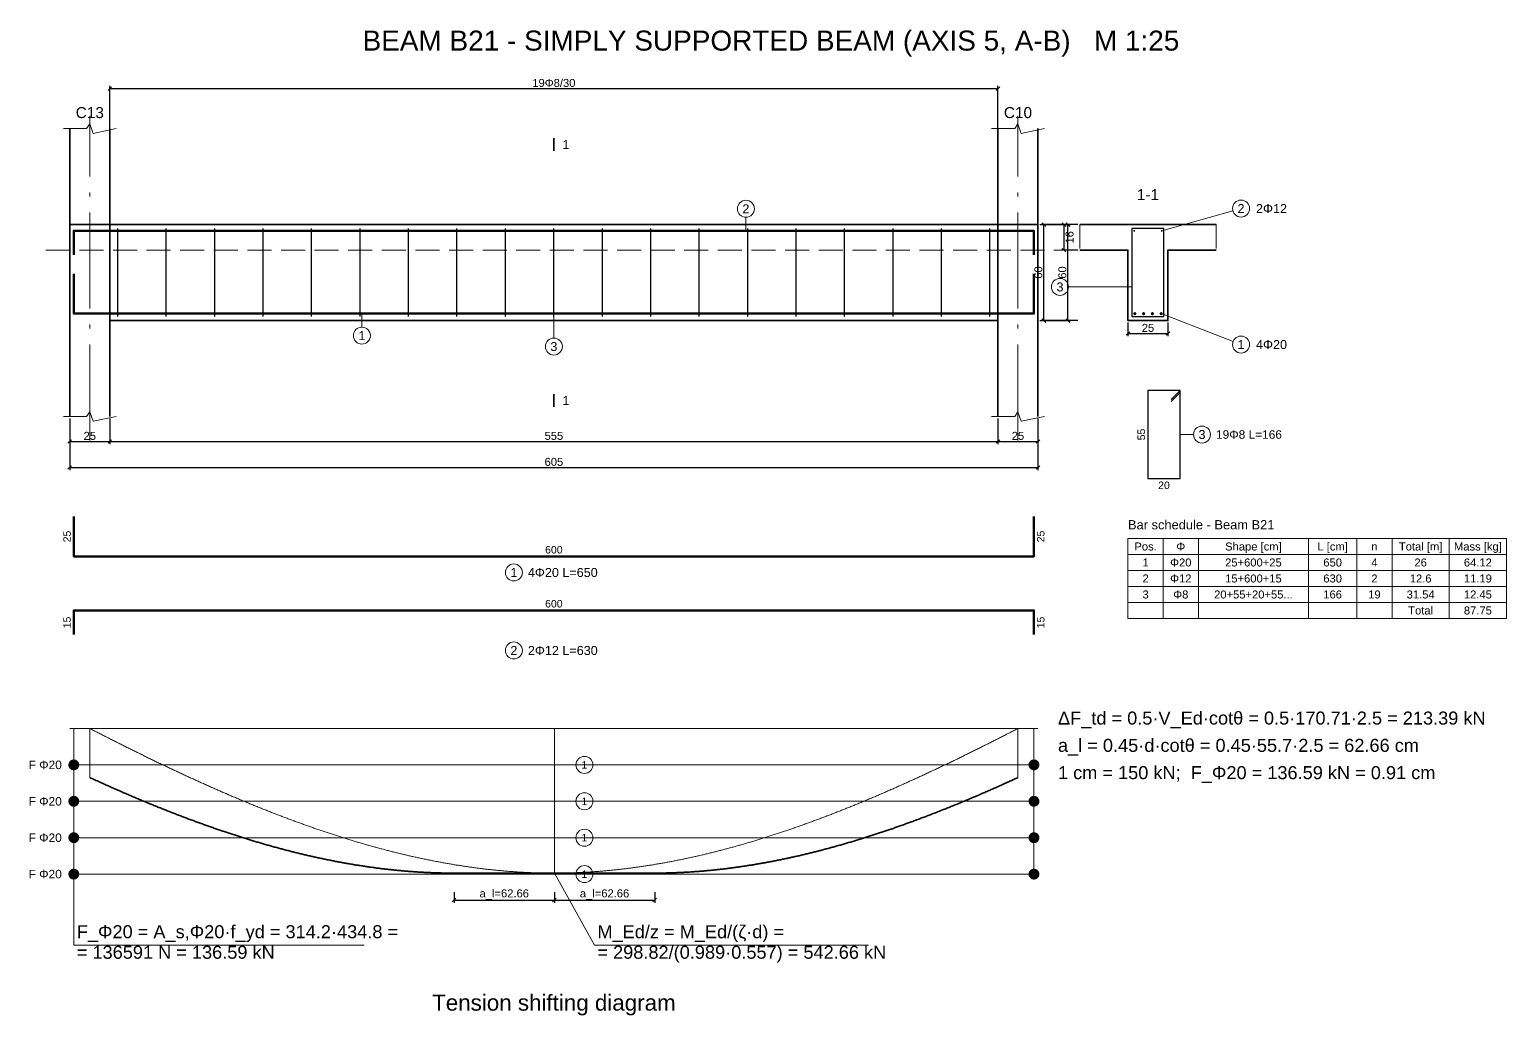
# Model space of a CAD drawing. Header units: millimetres. Extents: x -455 to 11942, y -2742 to 3320.
# Drawn here: x -455 to 468, y -2035 to -1419 of the extents above; entities that cross this region are included whole.
import ezdxf
from ezdxf.enums import TextEntityAlignment as Align

# ---------------------------------------------------------------- set-up
doc = ezdxf.new("R2010")
doc.units = ezdxf.units.MM
doc.linetypes.add('RC_AXIS', pattern=[82.5, 60, -10, 2.5, -10])
doc.linetypes.add('RC_DASHED', pattern=[21, 15, -6])
for name, color, linetype, lineweight in [('D-AXIS', 2, 'RC_AXIS', 13), ('D-BARS', 1, 'Continuous', 50), ('D-CONCRETE', 7, 'Continuous', 35), ('D-DIM', 3, 'Continuous', 18), ('D-HIDDEN', 8, 'RC_DASHED', 13), ('D-LINKS', 5, 'Continuous', 25), ('D-TEXT', 7, 'Continuous', 18)]:
    doc.layers.add(name, color=color, linetype=linetype, lineweight=lineweight)
doc.styles.add('RC_TEXT', font='arial.ttf')
doc.dimstyles.new('RC_D25', dxfattribs={"dimtxt": 5, "dimasz": 2.25, "dimexe": 1.75, "dimexo": 1.25, "dimgap": 1, "dimtad": 1, "dimdec": 1, "dimdsep": 46, "dimtxsty": 'RC_TEXT', "dimblk": 'OBLIQUE', "dimcen": 2.5, "dimclrd": 3, "dimclre": 3, "dimclrt": 3, "dimazin": 3, "dimtfac": 1, "dimtmove": 2, "dimatfit": 3})

# ---------------------------------------------------------------- blocks, each defined once
blk = doc.blocks.new('_Oblique')
at = {"color": 0, "linetype": 'ByBlock', "lineweight": -2}
blk.add_line((-0.5, -0.5), (0.5, 0.5), dxfattribs=at)

msp = doc.modelspace()

# ---------------------------------------------------------------- hatches: boundary and pattern name
at = {"layer": 'D-BARS'}
h = msp.add_hatch(color=7, dxfattribs=at)
h.dxf.hatch_style = 1
edge = h.paths.add_edge_path()
edge.add_arc((235.69, -1544.92), 0.6, 0, 360)
h = msp.add_hatch(color=7, dxfattribs=at)
h.dxf.hatch_style = 1
edge = h.paths.add_edge_path()
edge.add_arc((252.89, -1544.92), 0.6, 0, 360)
h = msp.add_hatch(color=7, dxfattribs=at)
h.dxf.hatch_style = 1
edge = h.paths.add_edge_path()
edge.add_arc((236.09, -1596.72), 1, 0, 360)
h = msp.add_hatch(color=7, dxfattribs=at)
h.dxf.hatch_style = 1
edge = h.paths.add_edge_path()
edge.add_arc((241.56, -1596.72), 1, 0, 360)
h = msp.add_hatch(color=7, dxfattribs=at)
h.dxf.hatch_style = 1
edge = h.paths.add_edge_path()
edge.add_arc((247.02, -1596.72), 1, 0, 360)
h = msp.add_hatch(color=7, dxfattribs=at)
h.dxf.hatch_style = 1
edge = h.paths.add_edge_path()
edge.add_arc((252.49, -1596.72), 1, 0, 360)
at = {"layer": 'D-TEXT'}
h = msp.add_hatch(color=7, dxfattribs=at)
h.dxf.hatch_style = 1
edge = h.paths.add_edge_path()
edge.add_arc((-426.96, -1878.78), 3.44, 0, 360)
h = msp.add_hatch(color=7, dxfattribs=at)
h.dxf.hatch_style = 1
edge = h.paths.add_edge_path()
edge.add_arc((173.04, -1878.78), 3.44, 0, 360)
h = msp.add_hatch(color=7, dxfattribs=at)
h.dxf.hatch_style = 1
edge = h.paths.add_edge_path()
edge.add_arc((-426.96, -1901.55), 3.44, 0, 360)
h = msp.add_hatch(color=7, dxfattribs=at)
h.dxf.hatch_style = 1
edge = h.paths.add_edge_path()
edge.add_arc((173.04, -1901.55), 3.44, 0, 360)
h = msp.add_hatch(color=7, dxfattribs=at)
h.dxf.hatch_style = 1
edge = h.paths.add_edge_path()
edge.add_arc((-426.96, -1924.31), 3.44, 0, 360)
h = msp.add_hatch(color=7, dxfattribs=at)
h.dxf.hatch_style = 1
edge = h.paths.add_edge_path()
edge.add_arc((173.04, -1924.31), 3.44, 0, 360)
h = msp.add_hatch(color=7, dxfattribs=at)
h.dxf.hatch_style = 1
edge = h.paths.add_edge_path()
edge.add_arc((-426.96, -1947.08), 3.44, 0, 360)
h = msp.add_hatch(color=7, dxfattribs=at)
h.dxf.hatch_style = 1
edge = h.paths.add_edge_path()
edge.add_arc((173.04, -1947.08), 3.44, 0, 360)

# ---------------------------------------------------------------- linework, layer by layer
at = {"layer": 'D-AXIS'}
for p, q in [((-416.96, -1676.02), (-416.96, -1473.02)), ((163.04, -1676.02), (163.04, -1473.02))]:
    msp.add_line(p, q, dxfattribs=at)
at = {"layer": 'D-BARS'}
for points in [[(-426.96, -1559.92), (-426.96, -1544.92), (173.04, -1544.92), (173.04, -1559.92)], [(-426.96, -1571.72), (-426.96, -1596.72), (173.04, -1596.72), (173.04, -1571.72)], [(-426.96, -1723.52), (-426.96, -1748.52), (173.04, -1748.52), (173.04, -1723.52)], [(-426.96, -1797.27), (-426.96, -1782.27), (173.04, -1782.27), (173.04, -1797.27)]]:
    msp.add_lwpolyline(points, dxfattribs=at)
at = {"layer": 'D-CONCRETE'}
for p, q in [((-429.46, -1661.02), (-429.46, -1481.02)), ((-404.46, -1661.02), (-404.46, -1481.02)), ((150.54, -1661.02), (150.54, -1481.02)), ((175.54, -1661.02), (175.54, -1481.02)), ((-126.96, -1495.02), (-126.96, -1487.02)), ((-429.46, -1541.02), (175.54, -1541.02)), ((201.79, -1541.02), (286.79, -1541.02)), ((-404.46, -1601.02), (150.54, -1601.02)), ((-126.96, -1655.02), (-126.96, -1647.02))]:
    msp.add_line(p, q, dxfattribs=at)
for points in [[(201.79, -1557.02), (231.79, -1557.02), (231.79, -1601.02), (256.79, -1601.02), (256.79, -1557.02), (286.79, -1557.02)], [(-416.96, -1886.72), (-416.31, -1887.01), (-415.67, -1887.31), (-415.02, -1887.6), (-414.38, -1887.9), (-413.73, -1888.19), (-413.09, -1888.49), (-412.44, -1888.78), (-411.8, -1889.07), (-411.15, -1889.37), (-410.51, -1889.66), (-409.86, -1889.95), (-409.22, -1890.24), (-408.57, -1890.53), (-407.93, -1890.82), (-407.28, -1891.11), (-406.64, -1891.4), (-405.99, -1891.69), (-405.35, -1891.97), (-404.7, -1892.26), (-404.06, -1892.55), (-403.41, -1892.84), (-402.76, -1893.12), (-402.12, -1893.4), (-401.47, -1893.69), (-400.83, -1893.97), (-400.18, -1894.26), (-399.54, -1894.54), (-398.89, -1894.82), (-398.25, -1895.1), (-397.6, -1895.39), (-396.96, -1895.67), (-396.31, -1895.95), (-395.67, -1896.23), (-395.02, -1896.51), (-394.38, -1896.78), (-393.73, -1897.06), (-393.09, -1897.34), (-392.44, -1897.62), (-391.8, -1897.89), (-391.15, -1898.17), (-390.51, -1898.45), (-389.86, -1898.72), (-389.22, -1899), (-388.57, -1899.27), (-387.93, -1899.54), (-387.28, -1899.81), (-386.64, -1900.09), (-385.99, -1900.36), (-385.35, -1900.63), (-384.7, -1900.9), (-384.06, -1901.17), (-383.41, -1901.44), (-382.76, -1901.71), (-382.12, -1901.97), (-381.47, -1902.24), (-380.83, -1902.51), (-380.18, -1902.77), (-379.54, -1903.04), (-378.89, -1903.3), (-378.25, -1903.57), (-377.6, -1903.83), (-376.96, -1904.1), (-376.31, -1904.36), (-375.67, -1904.62), (-375.02, -1904.88), (-374.38, -1905.14), (-373.73, -1905.4), (-373.09, -1905.66), (-372.44, -1905.92), (-371.8, -1906.18), (-371.15, -1906.44), (-370.51, -1906.69), (-369.86, -1906.95), (-369.22, -1907.2), (-368.57, -1907.46), (-367.93, -1907.71), (-367.28, -1907.97), (-366.64, -1908.22), (-365.99, -1908.47), (-365.35, -1908.72), (-364.7, -1908.98), (-364.06, -1909.23), (-363.41, -1909.48), (-362.76, -1909.73), (-362.12, -1909.97), (-361.47, -1910.22), (-360.83, -1910.47), (-360.18, -1910.72), (-359.54, -1910.96), (-358.89, -1911.21), (-358.25, -1911.45), (-357.6, -1911.7), (-356.96, -1911.94), (-356.31, -1912.19), (-355.67, -1912.43), (-355.02, -1912.67), (-354.38, -1912.91), (-353.73, -1913.15), (-353.09, -1913.39), (-352.44, -1913.63), (-351.8, -1913.86), (-351.15, -1914.1), (-350.51, -1914.34), (-349.86, -1914.57), (-349.22, -1914.81), (-348.57, -1915.04), (-347.93, -1915.28), (-347.28, -1915.51), (-346.64, -1915.74), (-345.99, -1915.97), (-345.35, -1916.21), (-344.7, -1916.43), (-344.06, -1916.66), (-343.41, -1916.89), (-342.76, -1917.12), (-342.12, -1917.35), (-341.47, -1917.58), (-340.83, -1917.8), (-340.18, -1918.03), (-339.54, -1918.25), (-338.89, -1918.47), (-338.25, -1918.7), (-337.6, -1918.92), (-336.96, -1919.14), (-336.31, -1919.36), (-335.67, -1919.58), (-335.02, -1919.8), (-334.38, -1920.02), (-333.73, -1920.24), (-333.09, -1920.46), (-332.44, -1920.67), (-331.8, -1920.89), (-331.15, -1921.1), (-330.51, -1921.32), (-329.86, -1921.53), (-329.22, -1921.74), (-328.57, -1921.95), (-327.93, -1922.17), (-327.28, -1922.38), (-326.64, -1922.59), (-325.99, -1922.79), (-325.35, -1923), (-324.7, -1923.21), (-324.06, -1923.42), (-323.41, -1923.62), (-322.76, -1923.83), (-322.12, -1924.03), (-321.47, -1924.23), (-320.83, -1924.44), (-320.18, -1924.64), (-319.54, -1924.84), (-318.89, -1925.04), (-318.25, -1925.24), (-317.6, -1925.44), (-316.96, -1925.64), (-316.31, -1925.84), (-315.67, -1926.03), (-315.02, -1926.23), (-314.38, -1926.42), (-313.73, -1926.61), (-313.09, -1926.81), (-312.44, -1927), (-311.8, -1927.19), (-311.15, -1927.38), (-310.51, -1927.57), (-309.86, -1927.76), (-309.22, -1927.95), (-308.57, -1928.14), (-307.93, -1928.32), (-307.28, -1928.51), (-306.64, -1928.69), (-305.99, -1928.88), (-305.35, -1929.06), (-304.7, -1929.24), (-304.06, -1929.42), (-303.41, -1929.61), (-302.76, -1929.79), (-302.12, -1929.97), (-301.47, -1930.14), (-300.83, -1930.32), (-300.18, -1930.5), (-299.54, -1930.67), (-298.89, -1930.85), (-298.25, -1931.02), (-297.6, -1931.19), (-296.96, -1931.37), (-296.31, -1931.54), (-295.67, -1931.71), (-295.02, -1931.88), (-294.38, -1932.05), (-293.73, -1932.21), (-293.09, -1932.38), (-292.44, -1932.55), (-291.8, -1932.71), (-291.15, -1932.88), (-290.51, -1933.04), (-289.86, -1933.2), (-289.22, -1933.36), (-288.57, -1933.53), (-287.93, -1933.69), (-287.28, -1933.85), (-286.64, -1934), (-285.99, -1934.16), (-285.35, -1934.32), (-284.7, -1934.47), (-284.06, -1934.63), (-283.41, -1934.78), (-282.76, -1934.93), (-282.12, -1935.09), (-281.47, -1935.24), (-280.83, -1935.39), (-280.18, -1935.54), (-279.54, -1935.69), (-278.89, -1935.83), (-278.25, -1935.98), (-277.6, -1936.12), (-276.96, -1936.27), (-276.31, -1936.41), (-275.67, -1936.56), (-275.02, -1936.7), (-274.38, -1936.84), (-273.73, -1936.98), (-273.09, -1937.12), (-272.44, -1937.26), (-271.8, -1937.39), (-271.15, -1937.53), (-270.51, -1937.66), (-269.86, -1937.8), (-269.22, -1937.93), (-268.57, -1938.06), (-267.93, -1938.19), (-267.28, -1938.32), (-266.64, -1938.45), (-265.99, -1938.59), (-265.35, -1938.71), (-264.7, -1938.84), (-264.06, -1938.96), (-263.41, -1939.09), (-262.76, -1939.21), (-262.12, -1939.34), (-261.47, -1939.46), (-260.83, -1939.58), (-260.18, -1939.7), (-259.54, -1939.82), (-258.89, -1939.94), (-258.25, -1940.05), (-257.6, -1940.17), (-256.96, -1940.28), (-256.31, -1940.4), (-255.67, -1940.51), (-255.02, -1940.62), (-254.38, -1940.73), (-253.73, -1940.84), (-253.09, -1940.95), (-252.44, -1941.06), (-251.8, -1941.17), (-251.15, -1941.27), (-250.51, -1941.38), (-249.86, -1941.48), (-249.22, -1941.58), (-248.57, -1941.69), (-247.93, -1941.79), (-247.28, -1941.89), (-246.64, -1941.99), (-245.99, -1942.08), (-245.35, -1942.18), (-244.7, -1942.28), (-244.06, -1942.37), (-243.41, -1942.47), (-242.76, -1942.56), (-242.12, -1942.65), (-241.47, -1942.74), (-240.83, -1942.83), (-240.18, -1942.92), (-239.54, -1943.01), (-238.89, -1943.09), (-238.25, -1943.18), (-237.6, -1943.26), (-236.96, -1943.35), (-236.31, -1943.43), (-235.67, -1943.51), (-235.02, -1943.59), (-234.38, -1943.67), (-233.73, -1943.75), (-233.09, -1943.83), (-232.44, -1943.9), (-231.8, -1943.97), (-231.15, -1944.05), (-230.51, -1944.12), (-229.86, -1944.19), (-229.22, -1944.27), (-228.57, -1944.33), (-227.93, -1944.4), (-227.28, -1944.47), (-226.64, -1944.54), (-225.99, -1944.6), (-225.35, -1944.67), (-224.7, -1944.73), (-224.06, -1944.79), (-223.41, -1944.85), (-222.76, -1944.91), (-222.12, -1944.97), (-221.47, -1945.03), (-220.83, -1945.08), (-220.18, -1945.14), (-219.54, -1945.19), (-218.89, -1945.25), (-218.25, -1945.3), (-217.6, -1945.35), (-216.96, -1945.4), (-216.31, -1945.45), (-215.67, -1945.49), (-215.02, -1945.54), (-214.38, -1945.59), (-213.73, -1945.63), (-213.09, -1945.67), (-212.44, -1945.71), (-211.8, -1945.76), (-211.15, -1945.8), (-210.51, -1945.83), (-209.86, -1945.87), (-209.22, -1945.91), (-208.57, -1945.94), (-207.93, -1945.98), (-207.28, -1946.01), (-206.64, -1946.04), (-205.99, -1946.07), (-205.35, -1946.1), (-204.7, -1946.13), (-204.06, -1946.16), (-203.41, -1946.18), (-202.76, -1946.21), (-202.12, -1946.23), (-201.47, -1946.25), (-200.83, -1946.28), (-200.18, -1946.3), (-199.54, -1946.31), (-198.89, -1946.33), (-198.25, -1946.35), (-197.6, -1946.36), (-196.96, -1946.38), (-196.31, -1946.39), (-195.67, -1946.4), (-195.02, -1946.41), (-194.38, -1946.42), (-193.73, -1946.43), (-193.09, -1946.44), (-192.44, -1946.45), (-191.8, -1946.45), (-191.15, -1946.45), (-190.51, -1946.46), (-189.86, -1946.46), (-189.22, -1946.46), (-188.57, -1946.46), (-187.93, -1946.46), (-187.28, -1946.46), (-186.64, -1946.46), (-185.99, -1946.46), (-185.35, -1946.46), (-184.7, -1946.46), (-184.06, -1946.46), (-183.41, -1946.46), (-182.76, -1946.46), (-182.12, -1946.46), (-181.47, -1946.46), (-180.83, -1946.46), (-180.18, -1946.46), (-179.54, -1946.46), (-178.89, -1946.46), (-178.25, -1946.46), (-177.6, -1946.46), (-176.96, -1946.46), (-176.31, -1946.46), (-175.67, -1946.46), (-175.02, -1946.46), (-174.38, -1946.46), (-173.73, -1946.46), (-173.09, -1946.46), (-172.44, -1946.46), (-171.8, -1946.46), (-171.15, -1946.46), (-170.51, -1946.46), (-169.86, -1946.46), (-169.22, -1946.46), (-168.57, -1946.46), (-167.93, -1946.46), (-167.28, -1946.46), (-166.64, -1946.46), (-165.99, -1946.46), (-165.35, -1946.46), (-164.7, -1946.46), (-164.06, -1946.46), (-163.41, -1946.46), (-162.76, -1946.46), (-162.12, -1946.46), (-161.47, -1946.46), (-160.83, -1946.46), (-160.18, -1946.46), (-159.54, -1946.46), (-158.89, -1946.46), (-158.25, -1946.46), (-157.6, -1946.46), (-156.96, -1946.46), (-156.31, -1946.46), (-155.67, -1946.46), (-155.02, -1946.46), (-154.38, -1946.46), (-153.73, -1946.46), (-153.09, -1946.46), (-152.44, -1946.46), (-151.8, -1946.46), (-151.15, -1946.46), (-150.51, -1946.46), (-149.86, -1946.46), (-149.22, -1946.46), (-148.57, -1946.46), (-147.93, -1946.46), (-147.28, -1946.46), (-146.64, -1946.46), (-145.99, -1946.46), (-145.35, -1946.46), (-144.7, -1946.46), (-144.06, -1946.46), (-143.41, -1946.46), (-142.76, -1946.46), (-142.12, -1946.46), (-141.47, -1946.46), (-140.83, -1946.46), (-140.18, -1946.46), (-139.54, -1946.46), (-138.89, -1946.46), (-138.25, -1946.46), (-137.6, -1946.46), (-136.96, -1946.46), (-136.31, -1946.46), (-135.67, -1946.46), (-135.02, -1946.46), (-134.38, -1946.46), (-133.73, -1946.46), (-133.09, -1946.46), (-132.44, -1946.46), (-131.8, -1946.46), (-131.15, -1946.46), (-130.51, -1946.46), (-129.86, -1946.46), (-129.22, -1946.46), (-128.57, -1946.46), (-127.93, -1946.46), (-127.28, -1946.46), (-126.64, -1946.46), (-125.99, -1946.46), (-125.35, -1946.46), (-124.7, -1946.46), (-124.06, -1946.46), (-123.41, -1946.46), (-122.76, -1946.46), (-122.12, -1946.46), (-121.47, -1946.46), (-120.83, -1946.46), (-120.18, -1946.46), (-119.54, -1946.46), (-118.89, -1946.46), (-118.25, -1946.46), (-117.6, -1946.46), (-116.96, -1946.46), (-116.31, -1946.46), (-115.67, -1946.46), (-115.02, -1946.46), (-114.38, -1946.46), (-113.73, -1946.46), (-113.09, -1946.46), (-112.44, -1946.46), (-111.8, -1946.46), (-111.15, -1946.46), (-110.51, -1946.46), (-109.86, -1946.46), (-109.22, -1946.46), (-108.57, -1946.46), (-107.93, -1946.46), (-107.28, -1946.46), (-106.64, -1946.46), (-105.99, -1946.46), (-105.35, -1946.46), (-104.7, -1946.46), (-104.06, -1946.46), (-103.41, -1946.46), (-102.76, -1946.46), (-102.12, -1946.46), (-101.47, -1946.46), (-100.83, -1946.46), (-100.18, -1946.46), (-99.54, -1946.46), (-98.89, -1946.46), (-98.25, -1946.46), (-97.6, -1946.46), (-96.96, -1946.46), (-96.31, -1946.46), (-95.67, -1946.46), (-95.02, -1946.46), (-94.38, -1946.46), (-93.73, -1946.46), (-93.09, -1946.46), (-92.44, -1946.46), (-91.8, -1946.46), (-91.15, -1946.46), (-90.51, -1946.46), (-89.86, -1946.46), (-89.22, -1946.46), (-88.57, -1946.46), (-87.93, -1946.46), (-87.28, -1946.46), (-86.64, -1946.46), (-85.99, -1946.46), (-85.35, -1946.46), (-84.7, -1946.46), (-84.06, -1946.46), (-83.41, -1946.46), (-82.76, -1946.46), (-82.12, -1946.46), (-81.47, -1946.46), (-80.83, -1946.46), (-80.18, -1946.46), (-79.54, -1946.46), (-78.89, -1946.46), (-78.25, -1946.46), (-77.6, -1946.46), (-76.96, -1946.46), (-76.31, -1946.46), (-75.67, -1946.46), (-75.02, -1946.46), (-74.38, -1946.46), (-73.73, -1946.46), (-73.09, -1946.46), (-72.44, -1946.46), (-71.8, -1946.46), (-71.15, -1946.46), (-70.51, -1946.46), (-69.86, -1946.46), (-69.22, -1946.46), (-68.57, -1946.46), (-67.93, -1946.46), (-67.28, -1946.46), (-66.64, -1946.46), (-65.99, -1946.46), (-65.35, -1946.46), (-64.7, -1946.46), (-64.06, -1946.46), (-63.41, -1946.46), (-62.76, -1946.45), (-62.12, -1946.45), (-61.47, -1946.45), (-60.83, -1946.44), (-60.18, -1946.43), (-59.54, -1946.42), (-58.89, -1946.41), (-58.25, -1946.4), (-57.6, -1946.39), (-56.96, -1946.38), (-56.31, -1946.36), (-55.67, -1946.35), (-55.02, -1946.33), (-54.38, -1946.31), (-53.73, -1946.3), (-53.09, -1946.28), (-52.44, -1946.25), (-51.8, -1946.23), (-51.15, -1946.21), (-50.51, -1946.18), (-49.86, -1946.16), (-49.22, -1946.13), (-48.57, -1946.1), (-47.93, -1946.07), (-47.28, -1946.04), (-46.64, -1946.01), (-45.99, -1945.98), (-45.35, -1945.94), (-44.7, -1945.91), (-44.06, -1945.87), (-43.41, -1945.83), (-42.76, -1945.8), (-42.12, -1945.76), (-41.47, -1945.71), (-40.83, -1945.67), (-40.18, -1945.63), (-39.54, -1945.59), (-38.89, -1945.54), (-38.25, -1945.49), (-37.6, -1945.45), (-36.96, -1945.4), (-36.31, -1945.35), (-35.67, -1945.3), (-35.02, -1945.25), (-34.38, -1945.19), (-33.73, -1945.14), (-33.09, -1945.08), (-32.44, -1945.03), (-31.8, -1944.97), (-31.15, -1944.91), (-30.51, -1944.85), (-29.86, -1944.79), (-29.22, -1944.73), (-28.57, -1944.67), (-27.93, -1944.6), (-27.28, -1944.54), (-26.64, -1944.47), (-25.99, -1944.4), (-25.35, -1944.33), (-24.7, -1944.27), (-24.06, -1944.19), (-23.41, -1944.12), (-22.76, -1944.05), (-22.12, -1943.97), (-21.47, -1943.9), (-20.83, -1943.83), (-20.18, -1943.75), (-19.54, -1943.67), (-18.89, -1943.59), (-18.25, -1943.51), (-17.6, -1943.43), (-16.96, -1943.35), (-16.31, -1943.26), (-15.67, -1943.18), (-15.02, -1943.09), (-14.38, -1943.01), (-13.73, -1942.92), (-13.09, -1942.83), (-12.44, -1942.74), (-11.8, -1942.65), (-11.15, -1942.56), (-10.51, -1942.47), (-9.86, -1942.37), (-9.22, -1942.28), (-8.57, -1942.18), (-7.93, -1942.08), (-7.28, -1941.99), (-6.64, -1941.89), (-5.99, -1941.79), (-5.35, -1941.69), (-4.7, -1941.58), (-4.06, -1941.48), (-3.41, -1941.38), (-2.76, -1941.27), (-2.12, -1941.17), (-1.47, -1941.06), (-0.83, -1940.95), (-0.18, -1940.84), (0.46, -1940.73), (1.11, -1940.62), (1.75, -1940.51), (2.4, -1940.4), (3.04, -1940.28), (3.69, -1940.17), (4.33, -1940.05), (4.98, -1939.94), (5.62, -1939.82), (6.27, -1939.7), (6.91, -1939.58), (7.56, -1939.46), (8.2, -1939.34), (8.85, -1939.21), (9.49, -1939.09), (10.14, -1938.96), (10.78, -1938.84), (11.43, -1938.71), (12.07, -1938.59), (12.72, -1938.45), (13.36, -1938.32), (14.01, -1938.19), (14.65, -1938.06), (15.3, -1937.93), (15.94, -1937.8), (16.59, -1937.66), (17.24, -1937.53), (17.88, -1937.39), (18.53, -1937.26), (19.17, -1937.12), (19.82, -1936.98), (20.46, -1936.84), (21.11, -1936.7), (21.75, -1936.56), (22.4, -1936.41), (23.04, -1936.27), (23.69, -1936.12), (24.33, -1935.98), (24.98, -1935.83), (25.62, -1935.69), (26.27, -1935.54), (26.91, -1935.39), (27.56, -1935.24), (28.2, -1935.09), (28.85, -1934.93), (29.49, -1934.78), (30.14, -1934.63), (30.78, -1934.47), (31.43, -1934.32), (32.07, -1934.16), (32.72, -1934), (33.36, -1933.85), (34.01, -1933.69), (34.65, -1933.53), (35.3, -1933.36), (35.94, -1933.2), (36.59, -1933.04), (37.24, -1932.88), (37.88, -1932.71), (38.53, -1932.55), (39.17, -1932.38), (39.82, -1932.21), (40.46, -1932.05), (41.11, -1931.88), (41.75, -1931.71), (42.4, -1931.54), (43.04, -1931.37), (43.69, -1931.19), (44.33, -1931.02), (44.98, -1930.85), (45.62, -1930.67), (46.27, -1930.5), (46.91, -1930.32), (47.56, -1930.14), (48.2, -1929.97), (48.85, -1929.79), (49.49, -1929.61), (50.14, -1929.42), (50.78, -1929.24), (51.43, -1929.06), (52.07, -1928.88), (52.72, -1928.69), (53.36, -1928.51), (54.01, -1928.32), (54.65, -1928.14), (55.3, -1927.95), (55.94, -1927.76), (56.59, -1927.57), (57.24, -1927.38), (57.88, -1927.19), (58.53, -1927), (59.17, -1926.81), (59.82, -1926.61), (60.46, -1926.42), (61.11, -1926.23), (61.75, -1926.03), (62.4, -1925.84), (63.04, -1925.64), (63.69, -1925.44), (64.33, -1925.24), (64.98, -1925.04), (65.62, -1924.84), (66.27, -1924.64), (66.91, -1924.44), (67.56, -1924.23), (68.2, -1924.03), (68.85, -1923.83), (69.49, -1923.62), (70.14, -1923.42), (70.78, -1923.21), (71.43, -1923), (72.07, -1922.79), (72.72, -1922.59), (73.36, -1922.38), (74.01, -1922.17), (74.65, -1921.95), (75.3, -1921.74), (75.94, -1921.53), (76.59, -1921.32), (77.24, -1921.1), (77.88, -1920.89), (78.53, -1920.67), (79.17, -1920.46), (79.82, -1920.24), (80.46, -1920.02), (81.11, -1919.8), (81.75, -1919.58), (82.4, -1919.36), (83.04, -1919.14), (83.69, -1918.92), (84.33, -1918.7), (84.98, -1918.47), (85.62, -1918.25), (86.27, -1918.03), (86.91, -1917.8), (87.56, -1917.58), (88.2, -1917.35), (88.85, -1917.12), (89.49, -1916.89), (90.14, -1916.66), (90.78, -1916.43), (91.43, -1916.21), (92.07, -1915.97), (92.72, -1915.74), (93.36, -1915.51), (94.01, -1915.28), (94.65, -1915.04), (95.3, -1914.81), (95.94, -1914.57), (96.59, -1914.34), (97.24, -1914.1), (97.88, -1913.86), (98.53, -1913.63), (99.17, -1913.39), (99.82, -1913.15), (100.46, -1912.91), (101.11, -1912.67), (101.75, -1912.43), (102.4, -1912.19), (103.04, -1911.94), (103.69, -1911.7), (104.33, -1911.45), (104.98, -1911.21), (105.62, -1910.96), (106.27, -1910.72), (106.91, -1910.47), (107.56, -1910.22), (108.2, -1909.97), (108.85, -1909.73), (109.49, -1909.48), (110.14, -1909.23), (110.78, -1908.98), (111.43, -1908.72), (112.07, -1908.47), (112.72, -1908.22), (113.36, -1907.97), (114.01, -1907.71), (114.65, -1907.46), (115.3, -1907.2), (115.94, -1906.95), (116.59, -1906.69), (117.24, -1906.44), (117.88, -1906.18), (118.53, -1905.92), (119.17, -1905.66), (119.82, -1905.4), (120.46, -1905.14), (121.11, -1904.88), (121.75, -1904.62), (122.4, -1904.36), (123.04, -1904.1), (123.69, -1903.83), (124.33, -1903.57), (124.98, -1903.3), (125.62, -1903.04), (126.27, -1902.77), (126.91, -1902.51), (127.56, -1902.24), (128.2, -1901.97), (128.85, -1901.71), (129.49, -1901.44), (130.14, -1901.17), (130.78, -1900.9), (131.43, -1900.63), (132.07, -1900.36), (132.72, -1900.09), (133.36, -1899.81), (134.01, -1899.54), (134.65, -1899.27), (135.3, -1899), (135.94, -1898.72), (136.59, -1898.45), (137.24, -1898.17), (137.88, -1897.89), (138.53, -1897.62), (139.17, -1897.34), (139.82, -1897.06), (140.46, -1896.78), (141.11, -1896.51), (141.75, -1896.23), (142.4, -1895.95), (143.04, -1895.67), (143.69, -1895.39), (144.33, -1895.1), (144.98, -1894.82), (145.62, -1894.54), (146.27, -1894.26), (146.91, -1893.97), (147.56, -1893.69), (148.2, -1893.4), (148.85, -1893.12), (149.49, -1892.84), (150.14, -1892.55), (150.78, -1892.26), (151.43, -1891.97), (152.07, -1891.69), (152.72, -1891.4), (153.36, -1891.11), (154.01, -1890.82), (154.65, -1890.53), (155.3, -1890.24), (155.94, -1889.95), (156.59, -1889.66), (157.24, -1889.37), (157.88, -1889.07), (158.53, -1888.78), (159.17, -1888.49), (159.82, -1888.19), (160.46, -1887.9), (161.11, -1887.6), (161.75, -1887.31), (162.4, -1887.01), (163.04, -1886.72)]]:
    msp.add_lwpolyline(points, dxfattribs=at)
at = {"layer": 'D-HIDDEN'}
for p, q in [((201.79, -1541.02), (201.79, -1557.02)), ((286.79, -1541.02), (286.79, -1557.02)), ((-444.46, -1557.02), (190.54, -1557.02)), ((-429.46, -1878.78), (-426.96, -1878.78)), ((173.04, -1878.78), (175.54, -1878.78)), ((-429.46, -1901.55), (-426.96, -1901.55)), ((173.04, -1901.55), (175.54, -1901.55)), ((-429.46, -1924.31), (-426.96, -1924.31)), ((173.04, -1924.31), (175.54, -1924.31)), ((-429.46, -1947.08), (-426.96, -1947.08)), ((173.04, -1947.08), (175.54, -1947.08))]:
    msp.add_line(p, q, dxfattribs=at)
for points in [[(-433.46, -1481.02), (-418.96, -1481.02), (-416.96, -1478.02), (-414.96, -1484.02), (-400.46, -1481.02)], [(146.54, -1481.02), (161.04, -1481.02), (163.04, -1478.02), (165.04, -1484.02), (179.54, -1481.02)], [(-433.46, -1661.02), (-418.96, -1661.02), (-416.96, -1658.02), (-414.96, -1664.02), (-400.46, -1661.02)], [(146.54, -1661.02), (161.04, -1661.02), (163.04, -1658.02), (165.04, -1664.02), (179.54, -1661.02)]]:
    msp.add_lwpolyline(points, dxfattribs=at)
at = {"layer": 'D-LINKS'}
for p, q in [((-399.46, -1598.52), (-399.46, -1543.52)), ((-369.18, -1598.52), (-369.18, -1543.52)), ((-338.9, -1598.52), (-338.9, -1543.52)), ((-308.63, -1598.52), (-308.63, -1543.52)), ((-278.35, -1598.52), (-278.35, -1543.52)), ((-248.07, -1598.52), (-248.07, -1543.52)), ((-217.79, -1598.52), (-217.79, -1543.52)), ((-187.51, -1598.52), (-187.51, -1543.52)), ((-157.24, -1598.52), (-157.24, -1543.52)), ((-126.96, -1598.52), (-126.96, -1543.52)), ((-96.68, -1598.52), (-96.68, -1543.52)), ((-66.4, -1598.52), (-66.4, -1543.52)), ((-36.13, -1598.52), (-36.13, -1543.52)), ((-5.85, -1598.52), (-5.85, -1543.52)), ((24.43, -1598.52), (24.43, -1543.52)), ((54.71, -1598.52), (54.71, -1543.52)), ((84.99, -1598.52), (84.99, -1543.52)), ((115.26, -1598.52), (115.26, -1543.52)), ((145.54, -1598.52), (145.54, -1543.52)), ((264.29, -1644.77), (258.69, -1650.37)), ((264.29, -1645.97), (258.69, -1651.57))]:
    msp.add_line(p, q, dxfattribs=at)
for points in [[(234.29, -1598.52), (254.29, -1598.52), (254.29, -1543.52), (234.29, -1543.52)], [(244.29, -1699.77), (264.29, -1699.77), (264.29, -1644.77), (244.29, -1644.77)]]:
    msp.add_lwpolyline(points, close=True, dxfattribs=at)
at = {"layer": 'D-TEXT'}
for p, q in [((-6.96, -1536.48), (-6.96, -1544.92)), ((297.3, -1532.45), (252.89, -1544.92)), ((194.6, -1580.02), (234.29, -1580.02)), ((-126.96, -1611.95), (-126.96, -1595.52)), ((-246.96, -1605.15), (-246.96, -1596.72)), ((297.46, -1614.1), (252.49, -1596.72)), ((272.73, -1672.27), (264.29, -1672.27)), ((231.79, -1737.27), (468.29, -1737.27)), ((231.79, -1737.27), (231.79, -1787.27)), ((253.79, -1737.27), (253.79, -1787.27)), ((275.79, -1737.27), (275.79, -1787.27)), ((344.54, -1737.27), (344.54, -1787.27)), ((374.79, -1737.27), (374.79, -1787.27)), ((396.79, -1737.27), (396.79, -1787.27)), ((432.54, -1737.27), (432.54, -1787.27)), ((468.29, -1737.27), (468.29, -1787.27)), ((231.79, -1747.27), (468.29, -1747.27)), ((231.79, -1757.27), (468.29, -1757.27)), ((231.79, -1767.27), (468.29, -1767.27)), ((231.79, -1777.27), (468.29, -1777.27)), ((231.79, -1787.27), (468.29, -1787.27)), ((-429.46, -1856.02), (175.54, -1856.02)), ((-426.96, -1856.02), (-426.96, -1947.08)), ((-416.96, -1856.02), (-416.96, -1886.72)), ((-126.64, -1856.02), (-126.64, -1946.46)), ((163.04, -1856.02), (163.04, -1886.72)), ((173.04, -1856.02), (173.04, -1947.08)), ((-426.96, -1878.78), (173.04, -1878.78)), ((-426.96, -1878.78), (-426.96, -1991.45)), ((-426.96, -1901.55), (173.04, -1901.55)), ((-426.96, -1924.31), (173.04, -1924.31)), ((-426.96, -1947.08), (173.04, -1947.08)), ((-426.96, -1991.45), (-245.61, -1991.45))]:
    msp.add_line(p, q, dxfattribs=at)
for points in [[(-416.96, -1856.02), (-416.31, -1856.35), (-415.67, -1856.68), (-415.02, -1857.01), (-414.38, -1857.35), (-413.73, -1857.68), (-413.09, -1858.01), (-412.44, -1858.34), (-411.8, -1858.67), (-411.15, -1859), (-410.51, -1859.33), (-409.86, -1859.67), (-409.22, -1860), (-408.57, -1860.32), (-407.93, -1860.65), (-407.28, -1860.98), (-406.64, -1861.31), (-405.99, -1861.64), (-405.35, -1861.97), (-404.7, -1862.3), (-404.06, -1862.62), (-403.41, -1862.95), (-402.76, -1863.28), (-402.12, -1863.6), (-401.47, -1863.93), (-400.83, -1864.26), (-400.18, -1864.58), (-399.54, -1864.91), (-398.89, -1865.23), (-398.25, -1865.56), (-397.6, -1865.88), (-396.96, -1866.2), (-396.31, -1866.53), (-395.67, -1866.85), (-395.02, -1867.17), (-394.38, -1867.5), (-393.73, -1867.82), (-393.09, -1868.14), (-392.44, -1868.46), (-391.8, -1868.78), (-391.15, -1869.1), (-390.51, -1869.42), (-389.86, -1869.74), (-389.22, -1870.06), (-388.57, -1870.38), (-387.93, -1870.7), (-387.28, -1871.02), (-386.64, -1871.34), (-385.99, -1871.65), (-385.35, -1871.97), (-384.7, -1872.29), (-384.06, -1872.61), (-383.41, -1872.92), (-382.76, -1873.24), (-382.12, -1873.55), (-381.47, -1873.87), (-380.83, -1874.18), (-380.18, -1874.5), (-379.54, -1874.81), (-378.89, -1875.12), (-378.25, -1875.44), (-377.6, -1875.75), (-376.96, -1876.06), (-376.31, -1876.37), (-375.67, -1876.68), (-375.02, -1877), (-374.38, -1877.31), (-373.73, -1877.62), (-373.09, -1877.93), (-372.44, -1878.24), (-371.8, -1878.54), (-371.15, -1878.85), (-370.51, -1879.16), (-369.86, -1879.47), (-369.22, -1879.78), (-368.57, -1880.08), (-367.93, -1880.39), (-367.28, -1880.69), (-366.64, -1881), (-365.99, -1881.31), (-365.35, -1881.61), (-364.7, -1881.91), (-364.06, -1882.22), (-363.41, -1882.52), (-362.76, -1882.82), (-362.12, -1883.13), (-361.47, -1883.43), (-360.83, -1883.73), (-360.18, -1884.03), (-359.54, -1884.33), (-358.89, -1884.63), (-358.25, -1884.93), (-357.6, -1885.23), (-356.96, -1885.53), (-356.31, -1885.83), (-355.67, -1886.12), (-355.02, -1886.42), (-354.38, -1886.72), (-353.73, -1887.01), (-353.09, -1887.31), (-352.44, -1887.6), (-351.8, -1887.9), (-351.15, -1888.19), (-350.51, -1888.49), (-349.86, -1888.78), (-349.22, -1889.07), (-348.57, -1889.37), (-347.93, -1889.66), (-347.28, -1889.95), (-346.64, -1890.24), (-345.99, -1890.53), (-345.35, -1890.82), (-344.7, -1891.11), (-344.06, -1891.4), (-343.41, -1891.69), (-342.76, -1891.97), (-342.12, -1892.26), (-341.47, -1892.55), (-340.83, -1892.84), (-340.18, -1893.12), (-339.54, -1893.4), (-338.89, -1893.69), (-338.25, -1893.97), (-337.6, -1894.26), (-336.96, -1894.54), (-336.31, -1894.82), (-335.67, -1895.1), (-335.02, -1895.39), (-334.38, -1895.67), (-333.73, -1895.95), (-333.09, -1896.23), (-332.44, -1896.51), (-331.8, -1896.78), (-331.15, -1897.06), (-330.51, -1897.34), (-329.86, -1897.62), (-329.22, -1897.89), (-328.57, -1898.17), (-327.93, -1898.45), (-327.28, -1898.72), (-326.64, -1899), (-325.99, -1899.27), (-325.35, -1899.54), (-324.7, -1899.81), (-324.06, -1900.09), (-323.41, -1900.36), (-322.76, -1900.63), (-322.12, -1900.9), (-321.47, -1901.17), (-320.83, -1901.44), (-320.18, -1901.71), (-319.54, -1901.97), (-318.89, -1902.24), (-318.25, -1902.51), (-317.6, -1902.77), (-316.96, -1903.04), (-316.31, -1903.3), (-315.67, -1903.57), (-315.02, -1903.83), (-314.38, -1904.1), (-313.73, -1904.36), (-313.09, -1904.62), (-312.44, -1904.88), (-311.8, -1905.14), (-311.15, -1905.4), (-310.51, -1905.66), (-309.86, -1905.92), (-309.22, -1906.18), (-308.57, -1906.44), (-307.93, -1906.69), (-307.28, -1906.95), (-306.64, -1907.2), (-305.99, -1907.46), (-305.35, -1907.71), (-304.7, -1907.97), (-304.06, -1908.22), (-303.41, -1908.47), (-302.76, -1908.72), (-302.12, -1908.98), (-301.47, -1909.23), (-300.83, -1909.48), (-300.18, -1909.73), (-299.54, -1909.97), (-298.89, -1910.22), (-298.25, -1910.47), (-297.6, -1910.72), (-296.96, -1910.96), (-296.31, -1911.21), (-295.67, -1911.45), (-295.02, -1911.7), (-294.38, -1911.94), (-293.73, -1912.19), (-293.09, -1912.43), (-292.44, -1912.67), (-291.8, -1912.91), (-291.15, -1913.15), (-290.51, -1913.39), (-289.86, -1913.63), (-289.22, -1913.86), (-288.57, -1914.1), (-287.93, -1914.34), (-287.28, -1914.57), (-286.64, -1914.81), (-285.99, -1915.04), (-285.35, -1915.28), (-284.7, -1915.51), (-284.06, -1915.74), (-283.41, -1915.97), (-282.76, -1916.21), (-282.12, -1916.43), (-281.47, -1916.66), (-280.83, -1916.89), (-280.18, -1917.12), (-279.54, -1917.35), (-278.89, -1917.58), (-278.25, -1917.8), (-277.6, -1918.03), (-276.96, -1918.25), (-276.31, -1918.47), (-275.67, -1918.7), (-275.02, -1918.92), (-274.38, -1919.14), (-273.73, -1919.36), (-273.09, -1919.58), (-272.44, -1919.8), (-271.8, -1920.02), (-271.15, -1920.24), (-270.51, -1920.46), (-269.86, -1920.67), (-269.22, -1920.89), (-268.57, -1921.1), (-267.93, -1921.32), (-267.28, -1921.53), (-266.64, -1921.74), (-265.99, -1921.95), (-265.35, -1922.17), (-264.7, -1922.38), (-264.06, -1922.59), (-263.41, -1922.79), (-262.76, -1923), (-262.12, -1923.21), (-261.47, -1923.42), (-260.83, -1923.62), (-260.18, -1923.83), (-259.54, -1924.03), (-258.89, -1924.23), (-258.25, -1924.44), (-257.6, -1924.64), (-256.96, -1924.84), (-256.31, -1925.04), (-255.67, -1925.24), (-255.02, -1925.44), (-254.38, -1925.64), (-253.73, -1925.84), (-253.09, -1926.03), (-252.44, -1926.23), (-251.8, -1926.42), (-251.15, -1926.61), (-250.51, -1926.81), (-249.86, -1927), (-249.22, -1927.19), (-248.57, -1927.38), (-247.93, -1927.57), (-247.28, -1927.76), (-246.64, -1927.95), (-245.99, -1928.14), (-245.35, -1928.32), (-244.7, -1928.51), (-244.06, -1928.69), (-243.41, -1928.88), (-242.76, -1929.06), (-242.12, -1929.24), (-241.47, -1929.42), (-240.83, -1929.61), (-240.18, -1929.79), (-239.54, -1929.97), (-238.89, -1930.14), (-238.25, -1930.32), (-237.6, -1930.5), (-236.96, -1930.67), (-236.31, -1930.85), (-235.67, -1931.02), (-235.02, -1931.19), (-234.38, -1931.37), (-233.73, -1931.54), (-233.09, -1931.71), (-232.44, -1931.88), (-231.8, -1932.05), (-231.15, -1932.21), (-230.51, -1932.38), (-229.86, -1932.55), (-229.22, -1932.71), (-228.57, -1932.88), (-227.93, -1933.04), (-227.28, -1933.2), (-226.64, -1933.36), (-225.99, -1933.53), (-225.35, -1933.69), (-224.7, -1933.85), (-224.06, -1934), (-223.41, -1934.16), (-222.76, -1934.32), (-222.12, -1934.47), (-221.47, -1934.63), (-220.83, -1934.78), (-220.18, -1934.93), (-219.54, -1935.09), (-218.89, -1935.24), (-218.25, -1935.39), (-217.6, -1935.54), (-216.96, -1935.69), (-216.31, -1935.83), (-215.67, -1935.98), (-215.02, -1936.12), (-214.38, -1936.27), (-213.73, -1936.41), (-213.09, -1936.56), (-212.44, -1936.7), (-211.8, -1936.84), (-211.15, -1936.98), (-210.51, -1937.12), (-209.86, -1937.26), (-209.22, -1937.39), (-208.57, -1937.53), (-207.93, -1937.66), (-207.28, -1937.8), (-206.64, -1937.93), (-205.99, -1938.06), (-205.35, -1938.19), (-204.7, -1938.32), (-204.06, -1938.45), (-203.41, -1938.59), (-202.76, -1938.71), (-202.12, -1938.84), (-201.47, -1938.96), (-200.83, -1939.09), (-200.18, -1939.21), (-199.54, -1939.34), (-198.89, -1939.46), (-198.25, -1939.58), (-197.6, -1939.7), (-196.96, -1939.82), (-196.31, -1939.94), (-195.67, -1940.05), (-195.02, -1940.17), (-194.38, -1940.28), (-193.73, -1940.4), (-193.09, -1940.51), (-192.44, -1940.62), (-191.8, -1940.73), (-191.15, -1940.84), (-190.51, -1940.95), (-189.86, -1941.06), (-189.22, -1941.17), (-188.57, -1941.27), (-187.93, -1941.38), (-187.28, -1941.48), (-186.64, -1941.58), (-185.99, -1941.69), (-185.35, -1941.79), (-184.7, -1941.89), (-184.06, -1941.99), (-183.41, -1942.08), (-182.76, -1942.18), (-182.12, -1942.28), (-181.47, -1942.37), (-180.83, -1942.47), (-180.18, -1942.56), (-179.54, -1942.65), (-178.89, -1942.74), (-178.25, -1942.83), (-177.6, -1942.92), (-176.96, -1943.01), (-176.31, -1943.09), (-175.67, -1943.18), (-175.02, -1943.26), (-174.38, -1943.35), (-173.73, -1943.43), (-173.09, -1943.51), (-172.44, -1943.59), (-171.8, -1943.67), (-171.15, -1943.75), (-170.51, -1943.83), (-169.86, -1943.9), (-169.22, -1943.97), (-168.57, -1944.05), (-167.93, -1944.12), (-167.28, -1944.19), (-166.64, -1944.27), (-165.99, -1944.33), (-165.35, -1944.4), (-164.7, -1944.47), (-164.06, -1944.54), (-163.41, -1944.6), (-162.76, -1944.67), (-162.12, -1944.73), (-161.47, -1944.79), (-160.83, -1944.85), (-160.18, -1944.91), (-159.54, -1944.97), (-158.89, -1945.03), (-158.25, -1945.08), (-157.6, -1945.14), (-156.96, -1945.19), (-156.31, -1945.25), (-155.67, -1945.3), (-155.02, -1945.35), (-154.38, -1945.4), (-153.73, -1945.45), (-153.09, -1945.49), (-152.44, -1945.54), (-151.8, -1945.59), (-151.15, -1945.63), (-150.51, -1945.67), (-149.86, -1945.71), (-149.22, -1945.76), (-148.57, -1945.8), (-147.93, -1945.83), (-147.28, -1945.87), (-146.64, -1945.91), (-145.99, -1945.94), (-145.35, -1945.98), (-144.7, -1946.01), (-144.06, -1946.04), (-143.41, -1946.07), (-142.76, -1946.1), (-142.12, -1946.13), (-141.47, -1946.16), (-140.83, -1946.18), (-140.18, -1946.21), (-139.54, -1946.23), (-138.89, -1946.25), (-138.25, -1946.28), (-137.6, -1946.3), (-136.96, -1946.31), (-136.31, -1946.33), (-135.67, -1946.35), (-135.02, -1946.36), (-134.38, -1946.38), (-133.73, -1946.39), (-133.09, -1946.4), (-132.44, -1946.41), (-131.8, -1946.42), (-131.15, -1946.43), (-130.51, -1946.44), (-129.86, -1946.45), (-129.22, -1946.45), (-128.57, -1946.45), (-127.93, -1946.46), (-127.28, -1946.46), (-126.64, -1946.46), (-125.99, -1946.46), (-125.35, -1946.45), (-124.7, -1946.45), (-124.06, -1946.45), (-123.41, -1946.44), (-122.76, -1946.43), (-122.12, -1946.42), (-121.47, -1946.41), (-120.83, -1946.4), (-120.18, -1946.39), (-119.54, -1946.38), (-118.89, -1946.36), (-118.25, -1946.35), (-117.6, -1946.33), (-116.96, -1946.31), (-116.31, -1946.3), (-115.67, -1946.28), (-115.02, -1946.25), (-114.38, -1946.23), (-113.73, -1946.21), (-113.09, -1946.18), (-112.44, -1946.16), (-111.8, -1946.13), (-111.15, -1946.1), (-110.51, -1946.07), (-109.86, -1946.04), (-109.22, -1946.01), (-108.57, -1945.98), (-107.93, -1945.94), (-107.28, -1945.91), (-106.64, -1945.87), (-105.99, -1945.83), (-105.35, -1945.8), (-104.7, -1945.76), (-104.06, -1945.71), (-103.41, -1945.67), (-102.76, -1945.63), (-102.12, -1945.59), (-101.47, -1945.54), (-100.83, -1945.49), (-100.18, -1945.45), (-99.54, -1945.4), (-98.89, -1945.35), (-98.25, -1945.3), (-97.6, -1945.25), (-96.96, -1945.19), (-96.31, -1945.14), (-95.67, -1945.08), (-95.02, -1945.03), (-94.38, -1944.97), (-93.73, -1944.91), (-93.09, -1944.85), (-92.44, -1944.79), (-91.8, -1944.73), (-91.15, -1944.67), (-90.51, -1944.6), (-89.86, -1944.54), (-89.22, -1944.47), (-88.57, -1944.4), (-87.93, -1944.33), (-87.28, -1944.27), (-86.64, -1944.19), (-85.99, -1944.12), (-85.35, -1944.05), (-84.7, -1943.97), (-84.06, -1943.9), (-83.41, -1943.83), (-82.76, -1943.75), (-82.12, -1943.67), (-81.47, -1943.59), (-80.83, -1943.51), (-80.18, -1943.43), (-79.54, -1943.35), (-78.89, -1943.26), (-78.25, -1943.18), (-77.6, -1943.09), (-76.96, -1943.01), (-76.31, -1942.92), (-75.67, -1942.83), (-75.02, -1942.74), (-74.38, -1942.65), (-73.73, -1942.56), (-73.09, -1942.47), (-72.44, -1942.37), (-71.8, -1942.28), (-71.15, -1942.18), (-70.51, -1942.08), (-69.86, -1941.99), (-69.22, -1941.89), (-68.57, -1941.79), (-67.93, -1941.69), (-67.28, -1941.58), (-66.64, -1941.48), (-65.99, -1941.38), (-65.35, -1941.27), (-64.7, -1941.17), (-64.06, -1941.06), (-63.41, -1940.95), (-62.76, -1940.84), (-62.12, -1940.73), (-61.47, -1940.62), (-60.83, -1940.51), (-60.18, -1940.4), (-59.54, -1940.28), (-58.89, -1940.17), (-58.25, -1940.05), (-57.6, -1939.94), (-56.96, -1939.82), (-56.31, -1939.7), (-55.67, -1939.58), (-55.02, -1939.46), (-54.38, -1939.34), (-53.73, -1939.21), (-53.09, -1939.09), (-52.44, -1938.96), (-51.8, -1938.84), (-51.15, -1938.71), (-50.51, -1938.59), (-49.86, -1938.45), (-49.22, -1938.32), (-48.57, -1938.19), (-47.93, -1938.06), (-47.28, -1937.93), (-46.64, -1937.8), (-45.99, -1937.66), (-45.35, -1937.53), (-44.7, -1937.39), (-44.06, -1937.26), (-43.41, -1937.12), (-42.76, -1936.98), (-42.12, -1936.84), (-41.47, -1936.7), (-40.83, -1936.56), (-40.18, -1936.41), (-39.54, -1936.27), (-38.89, -1936.12), (-38.25, -1935.98), (-37.6, -1935.83), (-36.96, -1935.69), (-36.31, -1935.54), (-35.67, -1935.39), (-35.02, -1935.24), (-34.38, -1935.09), (-33.73, -1934.93), (-33.09, -1934.78), (-32.44, -1934.63), (-31.8, -1934.47), (-31.15, -1934.32), (-30.51, -1934.16), (-29.86, -1934), (-29.22, -1933.85), (-28.57, -1933.69), (-27.93, -1933.53), (-27.28, -1933.36), (-26.64, -1933.2), (-25.99, -1933.04), (-25.35, -1932.88), (-24.7, -1932.71), (-24.06, -1932.55), (-23.41, -1932.38), (-22.76, -1932.21), (-22.12, -1932.05), (-21.47, -1931.88), (-20.83, -1931.71), (-20.18, -1931.54), (-19.54, -1931.37), (-18.89, -1931.19), (-18.25, -1931.02), (-17.6, -1930.85), (-16.96, -1930.67), (-16.31, -1930.5), (-15.67, -1930.32), (-15.02, -1930.14), (-14.38, -1929.97), (-13.73, -1929.79), (-13.09, -1929.61), (-12.44, -1929.42), (-11.8, -1929.24), (-11.15, -1929.06), (-10.51, -1928.88), (-9.86, -1928.69), (-9.22, -1928.51), (-8.57, -1928.32), (-7.93, -1928.14), (-7.28, -1927.95), (-6.64, -1927.76), (-5.99, -1927.57), (-5.35, -1927.38), (-4.7, -1927.19), (-4.06, -1927), (-3.41, -1926.81), (-2.76, -1926.61), (-2.12, -1926.42), (-1.47, -1926.23), (-0.83, -1926.03), (-0.18, -1925.84), (0.46, -1925.64), (1.11, -1925.44), (1.75, -1925.24), (2.4, -1925.04), (3.04, -1924.84), (3.69, -1924.64), (4.33, -1924.44), (4.98, -1924.23), (5.62, -1924.03), (6.27, -1923.83), (6.91, -1923.62), (7.56, -1923.42), (8.2, -1923.21), (8.85, -1923), (9.49, -1922.79), (10.14, -1922.59), (10.78, -1922.38), (11.43, -1922.17), (12.07, -1921.95), (12.72, -1921.74), (13.36, -1921.53), (14.01, -1921.32), (14.65, -1921.1), (15.3, -1920.89), (15.94, -1920.67), (16.59, -1920.46), (17.24, -1920.24), (17.88, -1920.02), (18.53, -1919.8), (19.17, -1919.58), (19.82, -1919.36), (20.46, -1919.14), (21.11, -1918.92), (21.75, -1918.7), (22.4, -1918.47), (23.04, -1918.25), (23.69, -1918.03), (24.33, -1917.8), (24.98, -1917.58), (25.62, -1917.35), (26.27, -1917.12), (26.91, -1916.89), (27.56, -1916.66), (28.2, -1916.43), (28.85, -1916.21), (29.49, -1915.97), (30.14, -1915.74), (30.78, -1915.51), (31.43, -1915.28), (32.07, -1915.04), (32.72, -1914.81), (33.36, -1914.57), (34.01, -1914.34), (34.65, -1914.1), (35.3, -1913.86), (35.94, -1913.63), (36.59, -1913.39), (37.24, -1913.15), (37.88, -1912.91), (38.53, -1912.67), (39.17, -1912.43), (39.82, -1912.19), (40.46, -1911.94), (41.11, -1911.7), (41.75, -1911.45), (42.4, -1911.21), (43.04, -1910.96), (43.69, -1910.72), (44.33, -1910.47), (44.98, -1910.22), (45.62, -1909.97), (46.27, -1909.73), (46.91, -1909.48), (47.56, -1909.23), (48.2, -1908.98), (48.85, -1908.72), (49.49, -1908.47), (50.14, -1908.22), (50.78, -1907.97), (51.43, -1907.71), (52.07, -1907.46), (52.72, -1907.2), (53.36, -1906.95), (54.01, -1906.69), (54.65, -1906.44), (55.3, -1906.18), (55.94, -1905.92), (56.59, -1905.66), (57.24, -1905.4), (57.88, -1905.14), (58.53, -1904.88), (59.17, -1904.62), (59.82, -1904.36), (60.46, -1904.1), (61.11, -1903.83), (61.75, -1903.57), (62.4, -1903.3), (63.04, -1903.04), (63.69, -1902.77), (64.33, -1902.51), (64.98, -1902.24), (65.62, -1901.97), (66.27, -1901.71), (66.91, -1901.44), (67.56, -1901.17), (68.2, -1900.9), (68.85, -1900.63), (69.49, -1900.36), (70.14, -1900.09), (70.78, -1899.81), (71.43, -1899.54), (72.07, -1899.27), (72.72, -1899), (73.36, -1898.72), (74.01, -1898.45), (74.65, -1898.17), (75.3, -1897.89), (75.94, -1897.62), (76.59, -1897.34), (77.24, -1897.06), (77.88, -1896.78), (78.53, -1896.51), (79.17, -1896.23), (79.82, -1895.95), (80.46, -1895.67), (81.11, -1895.39), (81.75, -1895.1), (82.4, -1894.82), (83.04, -1894.54), (83.69, -1894.26), (84.33, -1893.97), (84.98, -1893.69), (85.62, -1893.4), (86.27, -1893.12), (86.91, -1892.84), (87.56, -1892.55), (88.2, -1892.26), (88.85, -1891.97), (89.49, -1891.69), (90.14, -1891.4), (90.78, -1891.11), (91.43, -1890.82), (92.07, -1890.53), (92.72, -1890.24), (93.36, -1889.95), (94.01, -1889.66), (94.65, -1889.37), (95.3, -1889.07), (95.94, -1888.78), (96.59, -1888.49), (97.24, -1888.19), (97.88, -1887.9), (98.53, -1887.6), (99.17, -1887.31), (99.82, -1887.01), (100.46, -1886.72), (101.11, -1886.42), (101.75, -1886.12), (102.4, -1885.83), (103.04, -1885.53), (103.69, -1885.23), (104.33, -1884.93), (104.98, -1884.63), (105.62, -1884.33), (106.27, -1884.03), (106.91, -1883.73), (107.56, -1883.43), (108.2, -1883.13), (108.85, -1882.82), (109.49, -1882.52), (110.14, -1882.22), (110.78, -1881.91), (111.43, -1881.61), (112.07, -1881.31), (112.72, -1881), (113.36, -1880.69), (114.01, -1880.39), (114.65, -1880.08), (115.3, -1879.78), (115.94, -1879.47), (116.59, -1879.16), (117.24, -1878.85), (117.88, -1878.54), (118.53, -1878.24), (119.17, -1877.93), (119.82, -1877.62), (120.46, -1877.31), (121.11, -1877), (121.75, -1876.68), (122.4, -1876.37), (123.04, -1876.06), (123.69, -1875.75), (124.33, -1875.44), (124.98, -1875.12), (125.62, -1874.81), (126.27, -1874.5), (126.91, -1874.18), (127.56, -1873.87), (128.2, -1873.55), (128.85, -1873.24), (129.49, -1872.92), (130.14, -1872.61), (130.78, -1872.29), (131.43, -1871.97), (132.07, -1871.65), (132.72, -1871.34), (133.36, -1871.02), (134.01, -1870.7), (134.65, -1870.38), (135.3, -1870.06), (135.94, -1869.74), (136.59, -1869.42), (137.24, -1869.1), (137.88, -1868.78), (138.53, -1868.46), (139.17, -1868.14), (139.82, -1867.82), (140.46, -1867.5), (141.11, -1867.17), (141.75, -1866.85), (142.4, -1866.53), (143.04, -1866.2), (143.69, -1865.88), (144.33, -1865.56), (144.98, -1865.23), (145.62, -1864.91), (146.27, -1864.58), (146.91, -1864.26), (147.56, -1863.93), (148.2, -1863.6), (148.85, -1863.28), (149.49, -1862.95), (150.14, -1862.62), (150.78, -1862.3), (151.43, -1861.97), (152.07, -1861.64), (152.72, -1861.31), (153.36, -1860.98), (154.01, -1860.65), (154.65, -1860.32), (155.3, -1860), (155.94, -1859.67), (156.59, -1859.33), (157.24, -1859), (157.88, -1858.67), (158.53, -1858.34), (159.17, -1858.01), (159.82, -1857.68), (160.46, -1857.35), (161.11, -1857.01), (161.75, -1856.68), (162.4, -1856.35), (163.04, -1856.02)], [(-126.64, -1946.46), (-101.64, -1991.45), (69.64, -1991.45)]]:
    msp.add_lwpolyline(points, dxfattribs=at)
for centre in [(-6.96, -1531.17), (302.42, -1531.02), (189.29, -1580.02), (-246.96, -1610.47), (-126.96, -1617.27), (302.42, -1616.02), (278.04, -1672.27), (-151.96, -1758.52), (-151.96, -1807.27), (-107.89, -1878.78), (-107.89, -1901.55), (-107.89, -1924.31), (-107.89, -1947.08)]:
    msp.add_circle(centre, 5.31, dxfattribs=at)

# ---------------------------------------------------------------- texts
at = {"layer": 'D-TEXT', "style": 'RC_TEXT'}
for s, height, p in [('BEAM B21 - SIMPLY SUPPORTED BEAM (AXIS 5, A-B)   M 1:25', 12.5, (8.68, -1426.02)), ('C13', 6.875, (-416.96, -1471.02)), ('C10', 6.875, (163.04, -1471.02)), ('1', 5.62, (-119.46, -1491.02)), ('1-1', 6.875, (244.29, -1522.27)), ('2', 5.62, (-6.96, -1531.17)), ('2', 5.62, (302.42, -1531.02)), ('3', 5.62, (189.29, -1580.02)), ('1', 5.62, (-246.96, -1610.47)), ('3', 5.62, (-126.96, -1617.27)), ('1', 5.62, (302.42, -1616.02)), ('1', 5.62, (-119.46, -1651.02)), ('3', 5.62, (278.04, -1672.27)), ('20', 4.688, (254.29, -1703.99)), ('600', 4.688, (-126.96, -1744.3)), ('Pos.', 5, (242.79, -1742.27)), ('Φ', 5, (264.79, -1742.27)), ('Shape [cm]', 5, (310.17, -1742.27)), ('L [cm]', 5, (359.67, -1742.27)), ('n', 5, (385.79, -1742.27)), ('Total [m]', 5, (414.67, -1742.27)), ('Mass [kg]', 5, (450.42, -1742.27)), ('1', 5, (242.79, -1752.27)), ('Φ20', 5, (264.79, -1752.27)), ('25+600+25', 5, (310.17, -1752.27)), ('650', 5, (359.67, -1752.27)), ('4', 5, (385.79, -1752.27)), ('26', 5, (414.67, -1752.27)), ('64.12', 5, (450.42, -1752.27)), ('1', 5.62, (-151.96, -1758.52)), ('2', 5, (242.79, -1762.27)), ('Φ12', 5, (264.79, -1762.27)), ('15+600+15', 5, (310.17, -1762.27)), ('630', 5, (359.67, -1762.27)), ('2', 5, (385.79, -1762.27)), ('12.6', 5, (414.67, -1762.27)), ('11.19', 5, (450.42, -1762.27)), ('3', 5, (242.79, -1772.27)), ('Φ8', 5, (264.79, -1772.27)), ('20+55+20+55...', 5, (310.17, -1772.27)), ('166', 5, (359.67, -1772.27)), ('19', 5, (385.79, -1772.27)), ('31.54', 5, (414.67, -1772.27)), ('12.45', 5, (450.42, -1772.27)), ('600', 4.688, (-126.96, -1778.05)), ('Total', 5, (414.67, -1782.27)), ('87.75', 5, (450.42, -1782.27)), ('2', 5.62, (-151.96, -1807.27)), ('1', 4.68, (-107.89, -1878.78)), ('1', 4.68, (-107.89, -1901.55)), ('1', 4.68, (-107.89, -1924.31)), ('1', 4.68, (-107.89, -1947.08)), ('Tension shifting diagram', 10, (-126.96, -2027.42))]:
    msp.add_text(s, height=height, dxfattribs=at).set_placement(p, align=Align.MIDDLE_CENTER)
for s, height, p in [('2Φ12', 5.625, (311.79, -1531.02)), ('4Φ20', 5.625, (311.79, -1616.02)), ('19Φ8 L=166', 5.312, (286.79, -1672.27)), ('4Φ20 L=650', 5.625, (-143.21, -1758.52)), ('2Φ12 L=630', 5.625, (-143.21, -1807.27))]:
    msp.add_text(s, height=height, dxfattribs=at).set_placement(p, align=Align.MIDDLE_LEFT)
for s, rotation, p in [('55', 90, (240.07, -1672.27)), ('25', -270, (-431.18, -1736.02)), ('25', 90, (177.26, -1736.02)), ('15', 90, (-431.18, -1789.77)), ('15', -270, (177.26, -1789.77))]:
    msp.add_text(s, height=4.688, rotation=rotation, dxfattribs=at).set_placement(p, align=Align.MIDDLE_CENTER)
for s, height, p in [('Bar schedule - Beam B21', 5.75, (231.79, -1733.27)), ('ΔF_td = 0.5·V_Ed·cotθ = 0.5·170.71·2.5 = 213.39 kN', 8.125, (188.04, -1856.02)), ('a_l = 0.45·d·cotθ = 0.45·55.7·2.5 = 62.66 cm', 8.125, (188.04, -1873.08)), ('1 cm = 150 kN;  F_Φ20 = 136.59 kN = 0.91 cm', 8.125, (188.04, -1890.14)), ('F_Φ20 = A_s,Φ20·f_yd = 314.2·434.8 =', 8.125, (-425.08, -1989.58)), ('M_Ed/z = M_Ed/(ζ·d) =', 8.125, (-99.76, -1989.58)), ('= 136591 N = 136.59 kN', 8.125, (-425.08, -2002.42)), ('= 298.82/(0.989·0.557) = 542.66 kN', 8.125, (-99.76, -2002.42))]:
    msp.add_text(s, height=height, dxfattribs=at).set_placement(p, align=Align.BOTTOM_LEFT)
for p in [(-434.46, -1878.78), (-434.46, -1901.55), (-434.46, -1924.31), (-434.46, -1947.08)]:
    msp.add_text('F Φ20', height=5.312, dxfattribs=at).set_placement(p, align=Align.MIDDLE_RIGHT)

# ---------------------------------------------------------------- dimensions: what is measured, and where the dimension line sits
at = {"layer": 'D-DIM'}
for base, p1, p2, text in [((-404.46, -1456.02), (-404.46, -1541.02), (150.54, -1541.02), '19Φ8/30'), ((-189.3, -1963.33), (-189.3, -1957.08), (-126.64, -1957.08), 'a_l=62.66'), ((-126.64, -1963.33), (-126.64, -1957.08), (-63.97, -1957.08), 'a_l=62.66')]:
    msp.add_linear_dim(base=base, p1=p1, p2=p2, text=text, dimstyle='RC_D25', dxfattribs=at).render()
for base, p1, p2 in [((179.29, -1601.02), (201.79, -1601.02), (201.79, -1541.02)), ((194.29, -1601.02), (175.54, -1601.02), (175.54, -1541.02)), ((191.79, -1541.02), (201.79, -1541.02), (201.79, -1557.02))]:
    msp.add_linear_dim(base=base, p1=p1, p2=p2, angle=90, dimstyle='RC_D25', dxfattribs=at).render()
for base, p1, p2 in [((231.79, -1609.14), (231.79, -1601.02), (256.79, -1601.02)), ((-429.46, -1676.64), (-429.46, -1661.02), (-404.46, -1661.02)), ((-429.46, -1692.89), (-429.46, -1661.02), (175.54, -1661.02)), ((-404.46, -1676.64), (-404.46, -1661.02), (150.54, -1661.02)), ((150.54, -1676.64), (150.54, -1661.02), (175.54, -1661.02))]:
    msp.add_linear_dim(base=base, p1=p1, p2=p2, dimstyle='RC_D25', dxfattribs=at).render()

doc.saveas('drawing.dxf')
